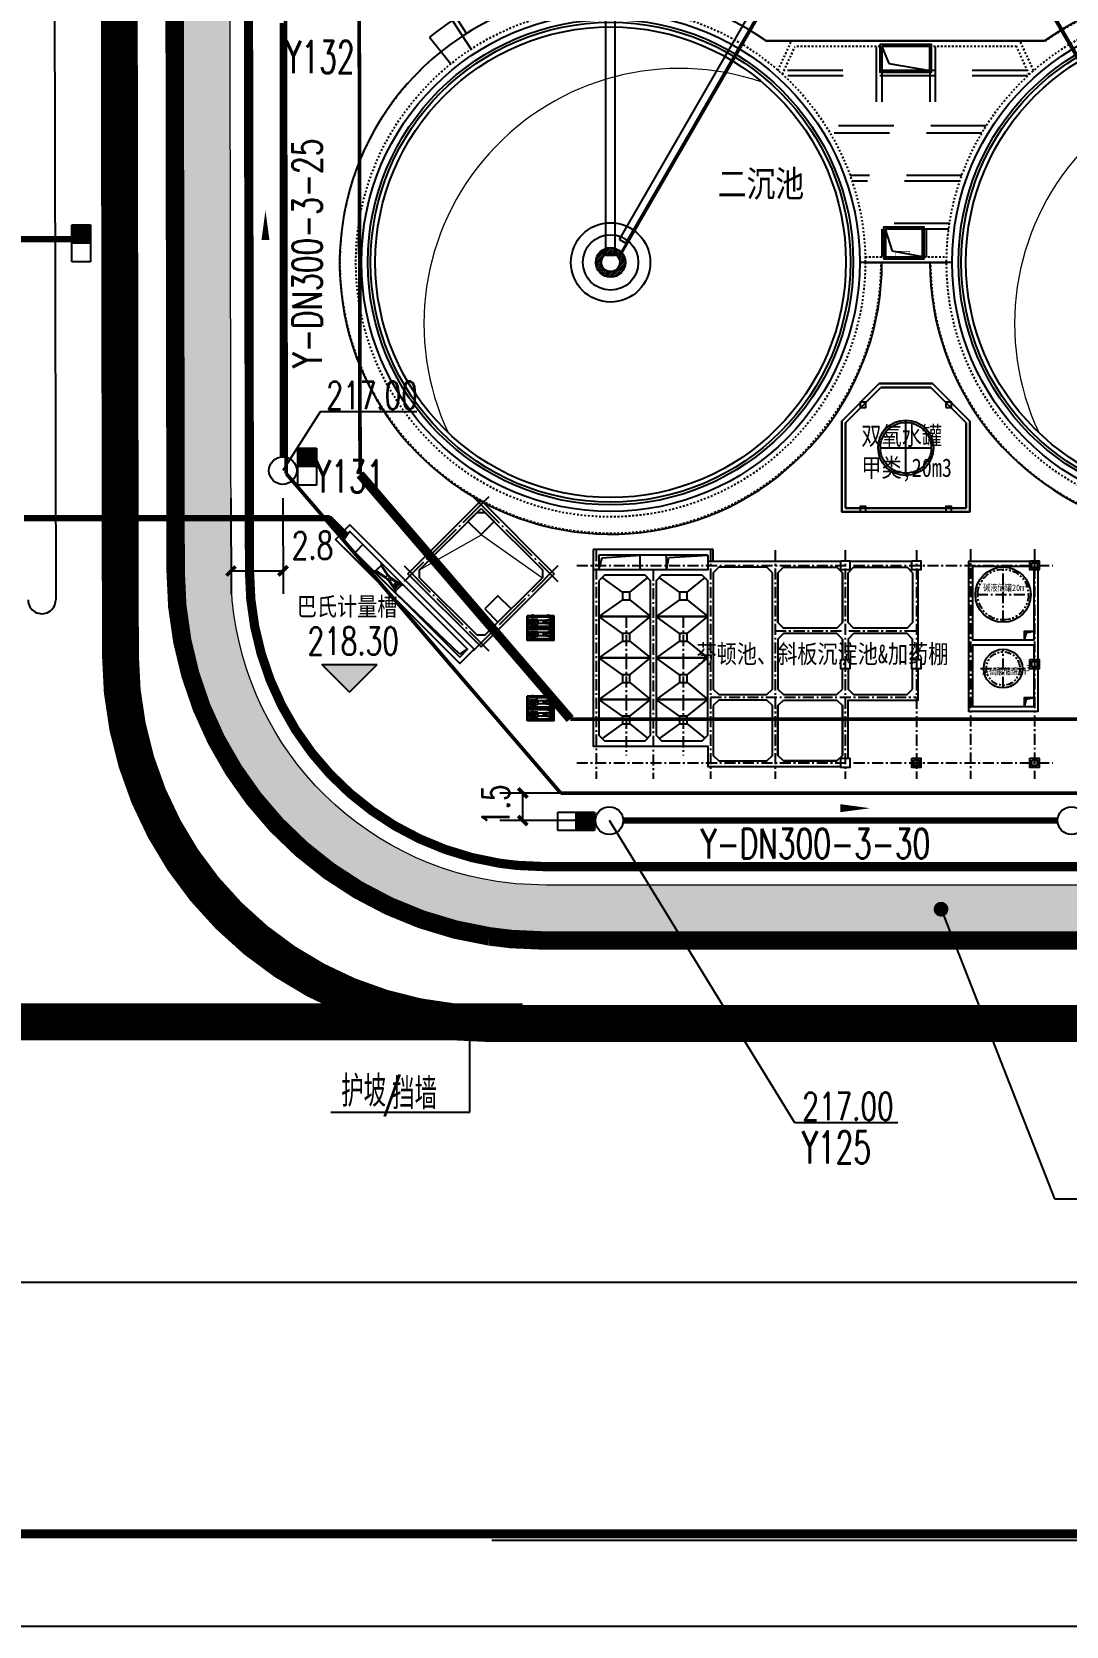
# Model space of a CAD drawing. Header units: metres. Extents: x 497246 to 997717, y 2998582 to 5998198.
# Drawn here: x 500145.6 to 500201.7, y 2998867.7 to 2998954.1 of the extents above; entities that cross this region are included whole.
import ezdxf
from ezdxf.enums import TextEntityAlignment as Align

# ---------------------------------------------------------------- set-up
doc = ezdxf.new("R2010")
doc.units = ezdxf.units.M
doc.header["$LTSCALE"] = 1000
for name, pattern in [('14', [1.6, 1, -0.25, 0.1, -0.25, 0, 0, 0, 0]), ('ACAD_ISO05W100', [34, 24, -3, 0.5, -3, 0.5, -3]), ('CENTER', [2, 1.25, -0.25, 0.25, -0.25]), ('CENTER2', [1.125, 0.75, -0.125, 0.125, -0.125]), ('CONTINOUS', [0]), ('DASH', [0.35, 0.25, -0.1]), ('DASHDOT', [1, 0.5, -0.25, 0, -0.25]), ('DASHED', [19.05, 12.7, -6.35]), ('DOTE', [2.42, 2, -0.2, 0.02, -0.2]), ('HIDDEN', [0.375, 0.25, -0.125]), ('L2', [5, 3, -2]), ('PHANTOM', [2.5, 1.25, -0.25, 0.25, -0.25, 0.25, -0.25]), ('PHANTOM2', [31.75, 15.875, -3.175, 3.175, -3.175, 3.175, -3.175]), ('虚线', [2, 1, -1])]:
    doc.linetypes.add(name, pattern=pattern)
doc.layers.get('0').update_dxf_attribs({"linetype": 'CONTINUOUS'})
doc.layers.get('Defpoints').update_dxf_attribs({"linetype": 'CONTINUOUS'})
for name, color, linetype in [('00侧分带', 3, 'CONTINUOUS'), ('1', 1, 'CENTER'), ('4N', 3, 'CONTINUOUS'), ('BEAM', 4, 'DASHED'), ('CENTER', 1, 'CENTER'), ('DIM_ELEV', 3, 'CONTINUOUS'), ('DIM_LEAD', 3, 'CONTINUOUS'), ('L6', 7, 'CONTINUOUS'), ('LINE6', 3, 'CONTINUOUS'), ('P15', 8, 'CONTINUOUS'), ('PIPE-废水', 31, 'CONTINUOUS'), ('PIPE-雨水', 4, 'CONTINUOUS'), ('PUB_TEXT', 7, 'CONTINUOUS'), ('RD-中线', 1, 'DASHDOT'), ('RD-侧石线', 5, 'CONTINUOUS'), ('RD-红线', 7, 'CONTINUOUS'), ('STAIR', 2, 'CONTINUOUS'), ('TEXT_雨水', 7, 'CONTINUOUS'), ('TWT_DIM', 3, 'CONTINUOUS'), ('TWT_雨水口', 4, 'CONTINUOUS'), ('WELL_雨水', 4, 'CONTINUOUS'), ('z_图框', 7, 'CONTINUOUS'), ('围墙', 6, 'FENCELINE2'), ('图例层', 7, 'CONTINUOUS'), ('挡墙护坡', 5, 'CONTINUOUS'), ('文字说明', 3, 'CONTINUOUS'), ('水池', 211, 'CONTINUOUS'), ('用地边界', 7, 'CONTINUOUS'), ('红线', 1, 'PHANTOM2'), ('雨水标注', 100, 'CONTINUOUS')]:
    doc.layers.add(name, color=color, linetype=linetype)
for name, color, linetype, lineweight in [('1轮廓实线层', 4, 'CONTINUOUS', 18), ('2', 6, '虚线', 18), ('A01设备', 5, 'CONTINUOUS', 25), ('AM_0', 7, 'CONTINUOUS', 50), ('中心线', 1, 'CENTER2', 15), ('细线', 7, 'CONTINUOUS', 18)]:
    doc.layers.add(name, color=color, linetype=linetype, lineweight=lineweight)
doc.styles.add('-黑体', font='simhei.ttf', dxfattribs={"width": 0.8})
doc.styles.add('_TCH_DIM', font='SIMPLEX', dxfattribs={"bigfont": 'GBCBIG'})
doc.styles.add('_TCH_DIM_T3', font='SIMPLEX', dxfattribs={"width": 0.705882, "bigfont": 'GBCBIG'})
doc.styles.add('_TWT_WELL', font='SIMPLEX', dxfattribs={"width": 0.8, "height": 3.5, "bigfont": 'HZTXT'})
doc.styles.add('HZTXT', font='txt', dxfattribs={"width": 0.7, "bigfont": 'HZTXT'})
doc.styles.add('TG_LINETYPE', font='SIMPLEX', dxfattribs={"width": 0.8, "height": 3, "bigfont": 'HZTXT'})
doc.linetypes.add('FENCELINE2', pattern='A,6.35,-2.54,[132,ltypeshp.shx,S=2.54,R=0,X=-2.54,Y=0],-2.54,25.4', length=36.83)
doc.linetypes.add('TG_F', pattern='A,2,-0.3,["F",TG_LINETYPE,S=0.1,R=0,X=-0.23,Y=-0.15],0', length=2.3)
doc.linetypes.add('TG_Y', pattern='A,2,-0.3,["Y",TG_LINETYPE,S=0.1,R=0,X=-0.23,Y=-0.15],0', length=2.3)
doc.dimstyles.new('_TWT_ARCH&&1', dxfattribs={"dimtxt": 1.4875, "dimasz": 0.5, "dimexe": 1.25, "dimexo": 1.5, "dimgap": 0.63125, "dimtad": 1, "dimdec": 1, "dimzin": 0, "dimdsep": 46, "dimtxsty": '_TCH_DIM_T3', "dimblk": 'ARCHTICK', "dimcen": 0.09, "dimclrt": 7, "dimazin": 2, "dimtfac": 1, "dimtdec": 1, "dimtix": 1, "dimtmove": 2, "dimatfit": 3, "dimfxl": 1, "dimtolj": 1, "dimtzin": 0, "dimarcsym": 0})

# ---------------------------------------------------------------- blocks, each defined once
blk = doc.blocks.new('A$C53CF69EA')
for p, q in [((56, 1836), (886, 1836)), ((56, 0), (56, 1836)), ((886, 0), (886, 1836)), ((347, 223), (591, 223)), ((56, 0), (886, 0))]:
    blk.add_line(p, q)
blk.add_circle((471, 613), 90)
at = {"layer": 'CENTER', "color": 1}
for p, q in [((0, 1454), (206, 1454)), ((128, 1326), (128, 1582)), ((736, 1454), (992, 1454)), ((814, 1326), (814, 1582)), ((0, 400), (206, 400)), ((826, 223), (122, 223)), ((128, 272), (128, 528)), ((361, 60), (361, 177)), ((581, 59), (581, 177)), ((736, 400), (992, 400)), ((814, 272), (814, 528))]:
    blk.add_line(p, q, dxfattribs=at)
at = {"layer": 'L6'}
for p, q in [((156, 1482), (148, 1473)), ((156, 1426), (148, 1434)), ((156, 1736), (786, 1736)), ((156, 100), (156, 1736)), ((289, 1634), (339, 1668)), ((289, 1634), (654, 1634)), ((289, 1243), (289, 1634)), ((289, 1534), (654, 1534)), ((289, 1243), (654, 1243)), ((306, 1120), (306, 1243)), ((438, 1109), (306, 1120)), ((337, 1243), (337, 1534)), ((339, 1668), (604, 1668)), ((364, 730), (364, 1100)), ((364, 1100), (579, 1100)), ((382, 1243), (382, 1534)), ((422, 1362), (521, 1362)), ((422, 1263), (422, 1362)), ((422, 1263), (521, 1263)), ((427, 1362), (427, 1534)), ((427, 1243), (427, 1263)), ((438, 1100), (438, 1109)), ((438, 1109), (505, 1109)), ((438, 1100), (505, 1100)), ((471, 1362), (471, 1534)), ((471, 1243), (471, 1263)), ((505, 1109), (637, 1120)), ((505, 1100), (505, 1109)), ((516, 1362), (516, 1534)), ((516, 1243), (516, 1263)), ((521, 1263), (521, 1362)), ((561, 1243), (561, 1534)), ((579, 730), (579, 1100)), ((604, 1668), (654, 1634)), ((605, 1243), (605, 1534)), ((637, 1120), (637, 1243)), ((654, 1634), (654, 1243)), ((786, 100), (786, 1736)), ((786, 1482), (795, 1473)), ((786, 1426), (795, 1434)), ((156, 428), (148, 419)), ((156, 372), (148, 380)), ((156, 100), (346, 100)), ((226, 301), (297, 301)), ((226, 145), (226, 200)), ((226, 145), (350, 145)), ((383, 291), (290, 291)), ((383, 154), (290, 154)), ((301, 314), (295, 291)), ((301, 314), (301, 323)), ((301, 323), (422, 323)), ((321, 323), (348, 547)), ((346, 91), (346, 113)), ((346, 113), (450, 113)), ((534, 91), (346, 91)), ((348, 565), (364, 720)), ((348, 556), (348, 565)), ((348, 565), (595, 565)), ((348, 547), (348, 556)), ((348, 547), (595, 547)), ((350, 127), (350, 154)), ((413, 127), (350, 127)), ((354, 323), (380, 547)), ((364, 730), (579, 730)), ((364, 720), (364, 730)), ((378, 113), (378, 127)), ((378, 113), (450, 113)), ((396, 323), (396, 494)), ((396, 494), (547, 494)), ((396, 91), (396, 83)), ((396, 83), (471, 83)), ((402, 649), (402, 691)), ((402, 691), (540, 691)), ((402, 649), (540, 649)), ((596, 91), (409, 91)), ((450, 494), (450, 547)), ((471, 83), (546, 83)), ((492, 494), (492, 547)), ((492, 113), (596, 113)), ((492, 113), (564, 113)), ((521, 323), (642, 323)), ((592, 127), (529, 127)), ((540, 649), (540, 691)), ((546, 83), (546, 91)), ((547, 323), (547, 494)), ((560, 291), (654, 291)), ((560, 154), (654, 154)), ((590, 323), (563, 547)), ((564, 113), (564, 127)), ((579, 720), (579, 730)), ((595, 565), (579, 720)), ((592, 127), (592, 154)), ((717, 145), (592, 145)), ((595, 556), (595, 565)), ((595, 547), (595, 556)), ((622, 323), (595, 547)), ((596, 113), (596, 91)), ((596, 100), (786, 100)), ((642, 314), (642, 323)), ((642, 314), (649, 291)), ((717, 301), (645, 301)), ((717, 249), (717, 301)), ((717, 145), (717, 197)), ((786, 428), (795, 419)), ((786, 372), (795, 380))]:
    blk.add_line(p, q, dxfattribs=at)
at = {"layer": 'L6', "extrusion": (0, 0, -1)}
for centre, radius in [((-128, 1454), 28), ((-814, 1454), 28), ((-128, 400), 28), ((-471, 223), 112), ((-814, 400), 28)]:
    blk.add_circle(centre, radius, dxfattribs=at)
at = {"layer": 'L6'}
blk.add_circle((471, 223), 62.5, dxfattribs=at)
at = {"layer": 'L6', "extrusion": (0, 0, -1)}
for centre, start, end in [((-290, 223), 270, 90), ((-654, 223), 90, 270)]:
    blk.add_arc(centre, 68, start, end, dxfattribs=at)
at = {"layer": 'LINE6', "linetype": 'CONTINOUS'}
blk.add_line((226, 301), (226, 246), dxfattribs=at)
blk = doc.blocks.new('56756YUFHDS')
for points in [[(929453, 524410), (928953, 524410), (928953, 524910), (929453, 524910)], [(929453, 520810), (928953, 520810), (928953, 521310), (929453, 521310)]]:
    blk.add_lwpolyline(points, close=True)
for points in [[(928953, 524410), (929057, 524817), (929453, 524910)], [(928953, 520810), (929057, 521217), (929453, 521310)]]:
    blk.add_lwpolyline(points)
at = {"layer": '1轮廓实线层', "linetype": 'ByBlock', "lineweight": -3}
for p, q in [((912093, 529330), (905593, 529330)), ((905593, 529330), (905593, 528230)), ((905893, 529030), (905893, 528230)), ((905893, 529030), (905893, 528230)), ((911793, 529030), (905893, 529030)), ((908133, 528230), (908133, 529030)), ((909553, 528230), (909553, 529030)), ((911793, 529030), (911793, 528230)), ((912093, 528670), (912093, 529330))]:
    blk.add_line(p, q, dxfattribs=at)
for centre, radius in [((927793, 526883), 1500), ((927790, 522879), 1050)]:
    blk.add_circle(centre, radius, dxfattribs=at)
at = {"layer": '1轮廓实线层', "color": 252, "linetype": 'PHANTOM', "lineweight": -3, "ltscale": 0.3, "true_color": 0x939598}
for centre, radius in [((927793, 526883), 1375), ((927790, 522879), 910)]:
    blk.add_circle(centre, radius, dxfattribs=at)
at = {"layer": '4N', "linetype": 'ByBlock', "lineweight": -3}
for p, q in [((907168, 527010), (906067, 527804)), ((907568, 527010), (908528, 527795)), ((910268, 527010), (909167, 527804)), ((910668, 527010), (911628, 527795)), ((907168, 526610), (905893, 525690)), ((907568, 526610), (908693, 525690)), ((910268, 526610), (908993, 525690)), ((910668, 526610), (911793, 525690)), ((907168, 524770), (905893, 525690)), ((907568, 524770), (908693, 525690)), ((910268, 524770), (908993, 525690)), ((910668, 524770), (911793, 525690)), ((907168, 524370), (905893, 523450)), ((907568, 524370), (908693, 523450)), ((910268, 524370), (908993, 523450)), ((910668, 524370), (911793, 523450)), ((907168, 522530), (905893, 523450)), ((907568, 522530), (908693, 523450)), ((910268, 522530), (908993, 523450)), ((910668, 522530), (911793, 523450)), ((907168, 522130), (905893, 521210)), ((907568, 522130), (908693, 521210)), ((910268, 522130), (908993, 521210)), ((910668, 522130), (911793, 521210)), ((907168, 520290), (905893, 521210)), ((907568, 520290), (908693, 521210)), ((910268, 520290), (908993, 521210)), ((910668, 520290), (911793, 521210)), ((907168, 519890), (906067, 519096)), ((907568, 519890), (908528, 519105)), ((910268, 519890), (909167, 519096)), ((910668, 519890), (911628, 519105))]:
    blk.add_line(p, q, dxfattribs=at)
for points in [[(908393, 527930), (906193, 527930)], [(911493, 527930), (909293, 527930)], [(905893, 527630), (905893, 525690), (908693, 525690), (908693, 527630)], [(908993, 527630), (908993, 525690), (911793, 525690), (911793, 527630)], [(908693, 519270), (908693, 521210), (905893, 521210), (905893, 519270)], [(911793, 519270), (911793, 521210), (908993, 521210), (908993, 519270)], [(906193, 518970), (908393, 518970)], [(909293, 518970), (911493, 518970)]]:
    blk.add_lwpolyline(points, dxfattribs=at)
for points in [[(907168, 526610), (907568, 526610), (907568, 527010), (907168, 527010)], [(910268, 526610), (910668, 526610), (910668, 527010), (910268, 527010)], [(905893, 523450), (908693, 523450), (908693, 525690), (905893, 525690)], [(908993, 523450), (911793, 523450), (911793, 525690), (908993, 525690)], [(907168, 524370), (907568, 524370), (907568, 524770), (907168, 524770)], [(910268, 524370), (910668, 524370), (910668, 524770), (910268, 524770)], [(905893, 521210), (908693, 521210), (908693, 523450), (905893, 523450)], [(908993, 521210), (911793, 521210), (911793, 523450), (908993, 523450)], [(907168, 522130), (907568, 522130), (907568, 522530), (907168, 522530)], [(910268, 522130), (910668, 522130), (910668, 522530), (910268, 522530)], [(907168, 519890), (907568, 519890), (907568, 520290), (907168, 520290)], [(910268, 519890), (910668, 519890), (910668, 520290), (910268, 520290)]]:
    blk.add_lwpolyline(points, close=True, dxfattribs=at)
at = {"layer": 'AM_0', "color": 10, "linetype": '14', "lineweight": -3, "ltscale": 0.6}
for p, q in [((905743, 529298), (905743, 516896)), ((911943, 529298), (911943, 516896)), ((915443, 529298), (915443, 516896)), ((919243, 529298), (919243, 516896)), ((923093, 529298), (923093, 516896)), ((926033, 529339), (926033, 516896)), ((929493, 529339), (929493, 516896)), ((904695, 528470), (930483, 528470)), ((908843, 528230), (908843, 516896)), ((927793, 525429), (927793, 528337)), ((926372, 526883), (929214, 526883)), ((907368, 525690), (907368, 523450)), ((910468, 525690), (910468, 523450)), ((915443, 524920), (923093, 524920)), ((907368, 523450), (907368, 521210)), ((910468, 523450), (910468, 521210)), ((927790, 521826), (927790, 523933)), ((926567, 522879), (929012, 522879)), ((907368, 521210), (907368, 518170)), ((910468, 521210), (910468, 518170)), ((911943, 521320), (923093, 521320)), ((904695, 517770), (930483, 517770))]:
    blk.add_line(p, q, dxfattribs=at)
at = {"layer": 'DIM_ELEV', "color": 0}
for p, q in [((905893, 528230), (906073, 528884)), ((906073, 528884), (908133, 529030)), ((909553, 528230), (909684, 528895)), ((909684, 528895), (911793, 529030))]:
    blk.add_line(p, q, dxfattribs=at)
at = {"layer": '水池'}
for p, q in [((915893, 524770), (915593, 524470)), ((915593, 524470), (915593, 521770)), ((918793, 524770), (915893, 524770)), ((919093, 524470), (918793, 524770)), ((919093, 524470), (919093, 523370)), ((919093, 523370), (919093, 524470)), ((919093, 521770), (919093, 522870)), ((915593, 521770), (915893, 521470)), ((918793, 521470), (919093, 521770)), ((915893, 521470), (918793, 521470))]:
    blk.add_line(p, q, dxfattribs=at)
for points in [[(918993, 528670), (911793, 528670), (911793, 528230), (905593, 528230), (905593, 518670), (911793, 518670), (911793, 517570), (918993, 517570)], [(922843, 528670), (919875, 528670), (919875, 528670), (919493, 528670)], [(929243, 528670), (925913, 528670), (925913, 520570), (929693, 520570), (929693, 522870)], [(905893, 527630), (905893, 519270), (906193, 518970), (908393, 518970), (908693, 519270), (908693, 527630), (908393, 527930), (906193, 527930), (905893, 527630)], [(909293, 518970), (911493, 518970), (911793, 519270), (911793, 527630), (911493, 527930), (909293, 527930), (908993, 527630), (908993, 519270), (909293, 518970)], [(915293, 528070), (914993, 528370), (912393, 528370), (912093, 528070), (912093, 521770), (912393, 521470), (914993, 521470), (915293, 521770), (915293, 528070)], [(915893, 528370), (918793, 528370), (919093, 528070), (919093, 525370), (918793, 525070), (915893, 525070), (915593, 525370), (915593, 528070), (915893, 528370), (918793, 528370)], [(915593, 528070), (915593, 525370)], [(919093, 525370), (919093, 528070)], [(922893, 525370), (922593, 525070), (919693, 525070), (919393, 525370), (919393, 528070), (919693, 528370), (922593, 528370), (922893, 528070), (922893, 525370)], [(923193, 523370), (923193, 528220)], [(929453, 528220), (929453, 524410), (926153, 524410), (926153, 528430), (929243, 528430)], [(929693, 523370), (929693, 528220)], [(915593, 524470), (915593, 521770)], [(922893, 523370), (922893, 524470), (922593, 524770), (919693, 524770), (919393, 524470), (919393, 523370)], [(929453, 522870), (929453, 520810), (926153, 520810), (926153, 524170), (929453, 524170), (929453, 523370)], [(919393, 518020), (919393, 521170), (923193, 521170), (923193, 522870)], [(919393, 522870), (919393, 521770), (919693, 521470), (922593, 521470), (922893, 521770)], [(922893, 521770), (922893, 522870)], [(912093, 520870), (912093, 518170), (912393, 517870), (914993, 517870), (915293, 518170), (915293, 520870), (914993, 521170), (912393, 521170), (912093, 520870)], [(915893, 521170), (918793, 521170), (919093, 520870), (919093, 518170), (918793, 517870), (915893, 517870), (915593, 518170), (915593, 520870), (915893, 521170)], [(915593, 520870), (915593, 518170)], [(919093, 518170), (919093, 520870)], [(911793, 517570), (915293, 517570), (918993, 517570)], [(912393, 517870), (914993, 517870)], [(915893, 517870), (918793, 517870)]]:
    blk.add_lwpolyline(points, dxfattribs=at)
for points in [[(918993, 528720), (919493, 528720), (919493, 528220), (918993, 528220)], [(922843, 528720), (923343, 528720), (923343, 528220), (922843, 528220)], [(929243, 528720), (929743, 528720), (929743, 528220), (929243, 528220)], [(929343, 528620), (929643, 528620), (929643, 528320), (929343, 528320)], [(929353, 528610), (929633, 528610), (929633, 528330), (929353, 528330)], [(918993, 523370), (919493, 523370), (919493, 522870), (918993, 522870)], [(922843, 523370), (923343, 523370), (923343, 522870), (922843, 522870)], [(929243, 523370), (929743, 523370), (929743, 522870), (929243, 522870)], [(929343, 523270), (929643, 523270), (929643, 522970), (929343, 522970)], [(929353, 523260), (929633, 523260), (929633, 522980), (929353, 522980)], [(918993, 518020), (919493, 518020), (919493, 517520), (918993, 517520)], [(922843, 518020), (923343, 518020), (923343, 517520), (922843, 517520)], [(922943, 517920), (923243, 517920), (923243, 517620), (922943, 517620)], [(922953, 517910), (923233, 517910), (923233, 517630), (922953, 517630)], [(929243, 518020), (929743, 518020), (929743, 517520), (929243, 517520)], [(929343, 517920), (929643, 517920), (929643, 517620), (929343, 517620)], [(929353, 517910), (929633, 517910), (929633, 517630), (929353, 517630)]]:
    blk.add_lwpolyline(points, close=True, dxfattribs=at)
blk = doc.blocks.new('45YFBNCETWHJ5')
at = {"linetype": 'CONTINOUS'}
h = blk.add_hatch(dxfattribs=at)
h.set_pattern_fill('ANSI31', color=4, scale=30)
h.set_pattern_definition([(45, (-163135.06, 2342580.08), (-67.351921, 67.351921), [])])
h.paths.add_polyline_path([(963929, 210478, 1), (965529, 210478, 1)])
h.paths.add_polyline_path([(965229, 210478, -1), (964229, 210478, -1)], flags=16)
for p, q in [((988239, 222478), (973164, 222478)), ((978529, 210478), (982929, 210478))]:
    blk.add_line(p, q, dxfattribs=at)
at = {"color": 1, "linetype": 'CONTINOUS'}
for p, q in [((979422, 222178), (979807, 221247)), ((979807, 221247), (982022, 220878)), ((979998, 211090), (979622, 212278)), ((981622, 210778), (979998, 211090))]:
    blk.add_line(p, q, dxfattribs=at)
at = {"color": 6, "linetype": 'CONTINOUS'}
blk.add_line((983229, 210478), (978229, 210478), dxfattribs=at)
at = {"color": 1, "linetype": 'CONTINOUS'}
for points in [[(979322, 222278), (979322, 220778), (982122, 220778), (982122, 222278)], [(979422, 222178), (979422, 220878), (982022, 220878), (982022, 222178)], [(979522, 210678), (981722, 210678), (981722, 212378), (979522, 212378)], [(979622, 210778), (981622, 210778), (981622, 212278), (979622, 212278)]]:
    blk.add_lwpolyline(points, close=True, dxfattribs=at)
at = {"linetype": 'CONTINOUS'}
for centre, radius in [((964729, 210487), 13500), ((996729, 210478), 13500), ((964729, 210487), 13150), ((964729, 210487), 13000), ((996729, 210478), 13150), ((996729, 210478), 13000)]:
    blk.add_circle(centre, radius, dxfattribs=at)
at = {"color": 3, "linetype": 'CONTINOUS'}
for centre in [(964729, 210487), (996729, 210478)]:
    blk.add_circle(centre, 12750, dxfattribs=at)
for centre, radius, start, end in [((964739, 210444), 14690, 55.00468, 0.1318), ((996729, 210478), 14700, 180, 125.28126)]:
    blk.add_arc(centre, radius, start, end)
at = {"layer": '1', "linetype": 'CONTINOUS', "const_width": 20}
blk.add_lwpolyline([(980143, 210778), (980143, 211078), (980943, 211078), (980943, 210778)], dxfattribs=at)
at = {"layer": '2', "ltscale": 0.06, "const_width": 10}
for points in [[(988254, 222428), (973185, 222428)], [(979370, 210528), (982079, 210528)]]:
    blk.add_lwpolyline(points, dxfattribs=at)
at = {"layer": '2', "ltscale": 0.06}
for centre, radius, start, end in [((964725, 210474), 14645, 54.71142, 0.2128), ((964729, 210478), 15650, 109.78067, 128.7692), ((996729, 210478), 14650, 179.80445, 125.3434)]:
    blk.add_arc(centre, radius, start, end, dxfattribs=at)
at = {"layer": 'A01设备', "color": 7}
for radius in [2150, 1502, 800, 500]:
    blk.add_circle((964729, 210478), radius, dxfattribs=at)
at = {"layer": 'BEAM', "linetype": 'L2'}
for p, q in [((957171, 222033), (956159, 223580)), ((954926, 222684), (956083, 221243)), ((979122, 222178), (979122, 217878)), ((979422, 222178), (979422, 217878)), ((982022, 222178), (982022, 217878)), ((982322, 222178), (982322, 217878)), ((987314, 220878), (974130, 220878)), ((987325, 220578), (974130, 220578)), ((985081, 217878), (976383, 217878)), ((984836, 217478), (976627, 217478)), ((983754, 215178), (977707, 215178)), ((983649, 214878), (977812, 214878)), ((983090, 212578), (978370, 212578)), ((983047, 212278), (978412, 212278)), ((979422, 212278), (979422, 210778)), ((979622, 212278), (979622, 210778)), ((981622, 212278), (981622, 210778)), ((981822, 212278), (981822, 210778))]:
    blk.add_line(p, q, dxfattribs=at)
at = {"layer": 'P15', "color": 3}
for p, q in [((964479, 210861), (964479, 226359)), ((964979, 210861), (964979, 226359)), ((965209, 210860), (972761, 223889)), ((965216, 211721), (972371, 224114)), ((965252, 210835), (972804, 223864)), ((965562, 211521), (972718, 223914)), ((996206, 210835), (988654, 223864)), ((996249, 210860), (988697, 223889)), ((995896, 211521), (988740, 223914)), ((965216, 211721), (965562, 211521)), ((964479, 210861), (964979, 210861))]:
    blk.add_line(p, q, dxfattribs=at)
at = {"layer": 'P15', "linetype": 'HIDDEN', "ltscale": 0.2}
for p, q in [((973797, 220871), (974530, 222478)), ((974037, 220675), (974723, 222178)), ((986722, 222178), (974723, 222178)), ((987414, 220660), (986722, 222178)), ((987647, 220871), (986915, 222478)), ((978523, 210778), (982932, 210778))]:
    blk.add_line(p, q, dxfattribs=at)
at = {"layer": 'P15', "color": 3}
blk.add_lwpolyline([(965173, 210838), (965173, 210838, 1.001688), (965251, 210793, 0.997061)], format="xyb", close=True, dxfattribs=at)
blk.add_lwpolyline([(965190, 210828), (965190, 210828, 1.001688), (965234, 210803, 0.996633), (965190, 210828, 1.994026)], format="xyb", dxfattribs=at)
at = {"layer": 'P15', "linetype": 'HIDDEN', "ltscale": 0.2}
for centre in [(964729, 210487), (996729, 210478)]:
    blk.add_circle(centre, 13800, dxfattribs=at)
at = {"layer": 'STAIR', "color": 2, "linetype": 'CONTINOUS'}
blk.add_line((956916, 222878), (956383, 223724), dxfattribs=at)
for radius, end in [(15690, 128.76246), (14690, 123.19522)]:
    blk.add_arc((964749, 210450), radius, 104.69522, end, dxfattribs=at)
at = {"layer": '中心线', "ltscale": 0.02}
for p, q in [((965212, 210815), (972782, 223877)), ((996246, 210815), (988676, 223877))]:
    blk.add_line(p, q, dxfattribs=at)
at = {"layer": '文字说明'}
blk.add_solid([(981060, 210626), (981060, 210627), (981060, 210626)], dxfattribs=at)
blk = doc.blocks.new('_ArchTick')
at = {"color": 0, "linetype": 'ByBlock', "const_width": 0.4}
blk.add_lwpolyline([(-0.5, -0.5), (0.5, 0.5)], dxfattribs=at)
blk = doc.blocks.new('*D280')
at = {"layer": 'Defpoints', "color": 0, "transparency": 16777216}
for p in [(500156.4, 2998930.29), (500159.217, 2998930.295), (500159.227, 2998924.863)]:
    blk.add_point(p, dxfattribs=at)
at = {"layer": 'TWT_DIM', "color": 0, "lineweight": -2, "transparency": 16777216}
for p, q in [((500156.403, 2998928.79), (500156.412, 2998923.608)), ((500159.22, 2998928.795), (500159.229, 2998923.613)), ((500156.41, 2998924.858), (500159.227, 2998924.863))]:
    blk.add_line(p, q, dxfattribs=at)
at = {"layer": 'TWT_DIM', "color": 0, "lineweight": -2, "transparency": 16777216, "xscale": 0.5, "yscale": 0.5, "zscale": 0.5}
for p, rotation in [((500156.41, 2998924.858), 180.1021288822799), ((500159.227, 2998924.863), 0.1021288822798114)]:
    blk.add_blockref('_ArchTick', p, dxfattribs=dict(at, rotation=rotation))
at = {"layer": 'TWT_DIM', "color": 7, "transparency": 16777216, "insert": (500160.824, 2998926.241), "char_height": 1.4875, "attachment_point": 5, "rotation": 0.10213, "style": '_TCH_DIM_T3'}
blk.add_mtext('\\A1;2.8', dxfattribs=at)
blk = doc.blocks.new('*D287')
at = {"layer": 'Defpoints', "color": 0, "transparency": 16777216}
for p in [(500172.218, 2998912.826), (500176.906, 2998912.826), (500176.906, 2998911.333)]:
    blk.add_point(p, dxfattribs=at)
at = {"layer": 'TWT_DIM', "color": 0, "lineweight": -2, "transparency": 16777216}
for p, q in [((500175.406, 2998912.826), (500170.968, 2998912.826)), ((500172.218, 2998911.333), (500172.218, 2998912.826)), ((500175.406, 2998911.333), (500170.968, 2998911.333))]:
    blk.add_line(p, q, dxfattribs=at)
at = {"layer": 'TWT_DIM', "color": 0, "lineweight": -2, "transparency": 16777216, "xscale": 0.5, "yscale": 0.5, "zscale": 0.5}
for p, rotation in [((500172.218, 2998912.826), 90), ((500172.218, 2998911.333), 270)]:
    blk.add_blockref('_ArchTick', p, dxfattribs=dict(at, rotation=rotation))
at = {"layer": 'TWT_DIM', "color": 7, "transparency": 16777216, "insert": (500170.754, 2998912.167), "char_height": 1.4875, "attachment_point": 5, "rotation": 90, "style": '_TCH_DIM_T3'}
blk.add_mtext('\\A1;1.5', dxfattribs=at)
blk = doc.blocks.new('$TwtSys$00000187')
blk.add_circle((0, 0), 0.5)
blk = doc.blocks.new('$TwtSys$00000424')
for p, q in [((-500, 250), (500, 250)), ((-500, -250), (-500, 250)), ((0, -250), (0, 250)), ((500, 250), (500, -250)), ((500, -250), (-500, -250))]:
    blk.add_line(p, q)
blk.add_solid([(0, 250), (500, 250), (0, -250), (500, -250)])

msp = doc.modelspace()

# ---------------------------------------------------------------- hatches: boundary and pattern name
at = {"layer": 'DIM_ELEV'}
msp.add_hatch(color=0, dxfattribs=at).paths.add_polyline_path([(500162.829, 2998918.291), (500161.329, 2998919.791), (500164.329, 2998919.791)])
at = {"layer": '挡墙护坡', "linetype": 'Continuous'}
h = msp.add_hatch(dxfattribs=at)
h.set_pattern_fill('ANSI33', color=256, style=0)
h.set_pattern_definition([(45, (1726.0034, 0), (-2.2450640303, 2.2450640303), []), (45, (1728.2485, 0), (-2.2450640303, 2.2450640303), [1.5875, -0.79375])])
edge = h.paths.add_edge_path()
edge.add_line((500516.237, 2998901.333), (500516.237, 2998904.333))
edge.add_line((500516.237, 2998904.333), (500265.627, 2998904.333))
edge.add_line((500265.627, 2998904.333), (500240.627, 2998907.833))
edge.add_line((500240.627, 2998907.833), (500173.478, 2998907.833))
edge.add_line((500173.478, 2998907.833), (500171.835, 2998907.908))
edge.add_line((500171.835, 2998907.908), (500170.807, 2998908.033))
edge.add_arc((500173.41, 2998924.833), 17, 179.99144, 261.19191, ccw=False)
edge.add_line((500156.41, 2998924.835), (500156.328, 2998970.517))
edge.add_line((500156.328, 2998970.517), (500152.784, 2998995.51))
edge.add_line((500152.784, 2998995.51), (500152.675, 2999056.413))
edge.add_line((500152.675, 2999056.413), (500149.675, 2999056.408))
edge.add_line((500149.675, 2999056.408), (500149.784, 2998995.296))
edge.add_line((500149.784, 2998995.296), (500153.329, 2998970.302))
edge.add_line((500153.329, 2998970.302), (500153.41, 2998924.833))
edge.add_arc((500173.41, 2998924.833), 20, 180.00007, 261.33693)
edge.add_line((500170.397, 2998905.061), (500171.584, 2998904.916))
edge.add_line((500171.584, 2998904.916), (500173.41, 2998904.833))
edge.add_line((500173.41, 2998904.833), (500240.418, 2998904.833))
edge.add_line((500240.418, 2998904.833), (500265.418, 2998901.333))
edge.add_line((500265.418, 2998901.333), (500516.237, 2998901.333))

# ---------------------------------------------------------------- linework, layer by layer
at = {"linetype": 'ByBlock', "lineweight": -3}
for p, q in [((500189.692, 2998932.885), (500191.611, 2998934.804)), ((500194.324, 2998934.804), (500191.611, 2998934.804)), ((500191.611, 2998934.804), (500194.324, 2998934.804)), ((500196.242, 2998932.885), (500194.324, 2998934.804)), ((500189.692, 2998932.885), (500189.692, 2998928.254)), ((500189.692, 2998928.254), (500189.692, 2998932.885)), ((500196.242, 2998928.254), (500196.242, 2998932.885)), ((500196.242, 2998932.885), (500196.242, 2998928.254)), ((500189.692, 2998928.254), (500196.242, 2998928.254)), ((500196.242, 2998928.254), (500189.692, 2998928.254))]:
    msp.add_line(p, q, dxfattribs=at)
at = {"color": 1, "linetype": '14', "lineweight": -3, "ltscale": 0.6}
for p, q in [((500192.967, 2998930.075), (500192.967, 2998932.982)), ((500191.546, 2998931.529), (500194.388, 2998931.529))]:
    msp.add_line(p, q, dxfattribs=at)
for p, q in [((500162.845, 2998927.347), (500162.067, 2998926.569)), ((500162.729, 2998926.878), (500162.251, 2998927.356)), ((500163.729, 2998926.463), (500162.845, 2998927.347)), ((500162.951, 2998925.685), (500162.067, 2998926.569)), ((500162.845, 2998926.993), (500162.42, 2998926.569)), ((500163.128, 2998925.862), (500162.42, 2998926.569)), ((500162.845, 2998926.993), (500162.541, 2998926.568)), ((500162.541, 2998926.568), (500163.128, 2998925.862)), ((500163.552, 2998926.286), (500162.845, 2998926.993)), ((500163.729, 2998926.463), (500169.58, 2998920.612)), ((500162.951, 2998925.685), (500168.802, 2998919.834)), ((500163.552, 2998926.286), (500163.128, 2998925.862)), ((500163.128, 2998925.862), (500168.802, 2998920.187)), ((500163.552, 2998926.286), (500169.226, 2998920.612)), ((500164.24, 2998924.853), (500164.137, 2998924.853)), ((500164.261, 2998924.874), (500164.24, 2998924.853)), ((500164.24, 2998924.853), (500164.757, 2998924.507)), ((500164.54, 2998925.153), (500164.261, 2998924.874)), ((500164.261, 2998924.874), (500164.778, 2998924.528)), ((500164.454, 2998925.067), (500164.347, 2998924.96)), ((500164.54, 2998925.153), (500164.561, 2998925.174)), ((500164.54, 2998925.153), (500164.885, 2998924.636)), ((500164.561, 2998925.174), (500164.561, 2998925.277)), ((500164.561, 2998925.174), (500164.907, 2998924.657)), ((500164.907, 2998924.657), (500165.122, 2998924.441)), ((500164.757, 2998924.507), (500164.972, 2998924.291)), ((500164.885, 2998924.636), (500164.778, 2998924.528)), ((500164.778, 2998924.528), (500164.994, 2998924.313)), ((500164.885, 2998924.636), (500165.101, 2998924.42)), ((500165.316, 2998923.772), (500164.972, 2998924.291)), ((500165.101, 2998924.42), (500164.994, 2998924.313)), ((500165.337, 2998923.794), (500164.994, 2998924.313)), ((500165.62, 2998924.076), (500165.101, 2998924.42)), ((500165.641, 2998924.098), (500165.122, 2998924.441)), ((500165.362, 2998924.247), (500165.167, 2998924.051)), ((500165.532, 2998924.135), (500165.279, 2998923.881)), ((500165.337, 2998923.794), (500165.316, 2998923.772)), ((500165.62, 2998924.076), (500165.337, 2998923.794)), ((500165.532, 2998923.989), (500165.425, 2998923.881)), ((500165.62, 2998924.076), (500165.641, 2998924.098)), ((500165.641, 2998924.098), (500165.74, 2998924.098)), ((500165.316, 2998923.772), (500165.316, 2998923.673)), ((500168.798, 2998920.347), (500165.316, 2998923.673)), ((500169.226, 2998920.612), (500168.798, 2998920.347)), ((500168.802, 2998920.187), (500169.226, 2998920.612)), ((500168.802, 2998919.834), (500169.58, 2998920.612))]:
    msp.add_line(p, q)
at = {"linetype": 'CENTER2', "ltscale": 0.1}
for p, q in [((500165.039, 2998924.536), (500164.878, 2998924.375)), ((500165.447, 2998924.191), (500165.223, 2998923.966))]:
    msp.add_line(p, q, dxfattribs=at)
at = {"linetype": 'ByBlock', "lineweight": -3, "flags": 128}
for points in [[(500196.442, 2998932.968), (500196.442, 2998928.054), (500189.492, 2998928.054), (500189.492, 2998932.968), (500191.528, 2998935.004), (500194.407, 2998935.004)], [(500189.492, 2998932.968), (500189.492, 2998928.054), (500196.442, 2998928.054), (500196.442, 2998932.968), (500194.407, 2998935.004), (500191.528, 2998935.004)], [(500191.528, 2998935.004), (500194.407, 2998935.004)], [(500196.442, 2998932.968), (500196.442, 2998928.054), (500189.492, 2998928.054), (500189.492, 2998932.968)]]:
    msp.add_lwpolyline(points, dxfattribs=at)
at = {"linetype": 'ByBlock', "lineweight": -3}
for points in [[(500190.492, 2998933.704), (500190.792, 2998933.704), (500190.792, 2998934.004), (500190.492, 2998934.004)], [(500195.142, 2998933.704), (500195.442, 2998933.704), (500195.442, 2998934.004), (500195.142, 2998934.004)], [(500190.492, 2998928.054), (500190.792, 2998928.054), (500190.792, 2998928.354), (500190.492, 2998928.354)], [(500195.142, 2998928.054), (500195.442, 2998928.054), (500195.442, 2998928.354), (500195.142, 2998928.354)]]:
    msp.add_lwpolyline(points, close=True, dxfattribs=at)
for points in [[(500169.953, 2998928.665), (500173.912, 2998924.705), (500169.953, 2998920.745), (500165.993, 2998924.705)], [(500169.953, 2998928.24), (500170.66, 2998927.533), (500169.953, 2998926.826), (500169.245, 2998927.533)], [(500164.137, 2998924.853), (500164.24, 2998924.853), (500164.261, 2998924.874), (500164.778, 2998924.528), (500164.994, 2998924.313), (500165.337, 2998923.794), (500165.316, 2998923.772), (500165.316, 2998923.673)], [(500170.165, 2998922.796), (500170.872, 2998922.089), (500171.579, 2998922.796), (500170.872, 2998923.503)]]:
    msp.add_lwpolyline(points, close=True)
for points in [[(500161.637, 2998927.584), (500162.536, 2998926.685)], [(500161.83, 2998927.777), (500162.729, 2998926.878)], [(500170.165, 2998928.028), (500173.276, 2998924.917), (500173.276, 2998924.493), (500170.165, 2998921.382), (500169.74, 2998921.382), (500166.629, 2998924.493), (500166.629, 2998924.917), (500169.74, 2998928.028), (500170.165, 2998928.028)]]:
    msp.add_lwpolyline(points)
at = {"linetype": 'CENTER2', "ltscale": 0.1}
msp.add_lwpolyline([(500161.733, 2998927.68), (500162.633, 2998926.781)], dxfattribs=at)
at = {"color": 2}
for points in [[(500162.845, 2998927.347), (500169.58, 2998920.612), (500168.802, 2998919.834), (500162.067, 2998926.569)], [(500168.802, 2998920.187), (500162.42, 2998926.569), (500162.845, 2998926.993), (500169.226, 2998920.612)]]:
    msp.add_lwpolyline(points, close=True, dxfattribs=at)
at = {"const_width": 0.006}
msp.add_lwpolyline([(500165.337, 2998923.794), (500165.62, 2998924.076), (500165.101, 2998924.42), (500164.885, 2998924.636), (500164.54, 2998925.153), (500164.261, 2998924.874), (500164.778, 2998924.528), (500164.994, 2998924.313)], close=True, dxfattribs=at)
for points in [[(500164.778, 2998924.528), (500164.885, 2998924.636)], [(500164.994, 2998924.313), (500165.101, 2998924.42)], [(500165.167, 2998924.051), (500165.362, 2998924.247)], [(500165.279, 2998923.881), (500165.532, 2998924.135)]]:
    msp.add_lwpolyline(points, dxfattribs=at)
at = {"linetype": 'ByBlock', "lineweight": -3}
msp.add_circle((500192.967, 2998931.529), 1.5, dxfattribs=at)
at = {"color": 252, "linetype": 'PHANTOM', "lineweight": -3, "ltscale": 0.3, "true_color": 0x939598}
msp.add_circle((500192.967, 2998931.529), 1.375, dxfattribs=at)
msp.add_circle((500165.335, 2998924.079), 0.05)
msp.add_ellipse((500161.685, 2998927.632), major_axis=(-0.0483, -0.0483), ratio=0.512821)
msp.add_ellipse((500161.782, 2998927.729), major_axis=(-0.0483, -0.0483), ratio=0.512821, start_param=3.141593, end_param=6.283185)
at = {"layer": '00侧分带', "ltscale": 100}
msp.add_line((500146.829, 2998970.291), (500146.913, 2998923.291), dxfattribs=at)
msp.add_arc((500146.163, 2998923.289), 0.75, 180.10213, 0.10213, dxfattribs=at)
at = {"layer": 'DIM_ELEV', "color": 0}
for p, q in [((500162.829, 2998918.291), (500161.329, 2998919.791)), ((500161.329, 2998919.791), (500164.329, 2998919.791)), ((500162.829, 2998918.291), (500164.329, 2998919.791))]:
    msp.add_line(p, q, dxfattribs=at)
at = {"layer": 'DIM_LEAD'}
for p, q in [((500194.876, 2998906.531), (500201.026, 2998890.841)), ((500201.026, 2998890.841), (500213.843, 2998890.841))]:
    msp.add_line(p, q, dxfattribs=at)
at = {"layer": 'DIM_LEAD', "const_width": 0.4}
msp.add_lwpolyline([(500194.803, 2998906.717, 1), (500194.949, 2998906.345, 1)], format="xyb", close=True, dxfattribs=at)
at = {"layer": 'PIPE-废水', "color": 0, "linetype": 'TG_F', "ltscale": 0.0025, "const_width": 0.35}
for points in [[(500145.194, 2998927.717), (500161.746, 2998927.717)], [(500162.633, 2998926.781), (500161.732, 2998927.717)]]:
    msp.add_lwpolyline(points, dxfattribs=at)
at = {"layer": 'PIPE-雨水', "color": 0, "linetype": 'TG_Y', "ltscale": 0.005, "const_width": 0.35}
for points in [[(500159.217, 2998954.545), (500159.217, 2998931.045)], [(500127.214, 2998942.837), (500147.841, 2998942.837)], [(500176.106, 2998911.314), (500176.156, 2998911.315)], [(500177.656, 2998911.333), (500201.189, 2998911.333)]]:
    msp.add_lwpolyline(points, dxfattribs=at)
at = {"layer": 'PIPE-雨水', "color": 70, "linetype": 'ByBlock'}
for points in [[(500158.271, 2998939.916, 0, 0, 0), (500158.277, 2998944.399, 0, 0.432, 0), (500158.275, 2998942.779, 0, 0, 0)], [(500186.553, 2998912.009, 0, 0, 0), (500191.036, 2998912.002, 0, 0.432, 0), (500189.416, 2998912.005, 0, 0, 0)]]:
    msp.add_lwpolyline(points, format="xyseb", dxfattribs=at)
at = {"layer": 'RD-中线', "color": 6, "linetype": 'DASHDOT', "ltscale": 80}
msp.add_line((500085.304, 2998886.333), (500600.846, 2998886.333), dxfattribs=at)
msp.add_line((500085.304, 2998886.333), (500600.846, 2998886.333), dxfattribs=at)
at = {"layer": 'RD-侧石线', "color": 5, "ltscale": 0.1}
for p, q in [((500150.418, 2998920.297), (500150.329, 2998970.297)), ((500240.418, 2998900.333), (500170.418, 2998900.333))]:
    msp.add_line(p, q, dxfattribs=at)
msp.add_lwpolyline([(500622.522, 2998875.83), (500245.544, 2998875.833), (500220.548, 2998872.333), (500170.539, 2998872.333)], dxfattribs=at)
msp.add_arc((500170.418, 2998920.333), 20, 180.10213, 269.99999, dxfattribs=at)
at = {"layer": 'RD-红线', "ltscale": 0.1}
for points in [[(500146.938, 2999232.918, -0.017235), (500149.486, 2999162.668), (500149.784, 2998995.296), (500153.329, 2998970.302), (500153.41, 2998924.833, 0.37059), (500170.397, 2998905.061)], [(500149.655, 2999067.92), (500149.784, 2998995.296), (500153.329, 2998970.302), (500153.41, 2998924.833, 0.37059), (500170.397, 2998905.061)]]:
    msp.add_lwpolyline(points, format="xyb", dxfattribs=at)
msp.add_lwpolyline([(500587.082, 2998901.333), (500265.418, 2998901.333), (500240.418, 2998904.833), (500173.41, 2998904.833), (500171.584, 2998904.916), (500170.397, 2998905.061)], dxfattribs=at)
at = {"layer": 'WELL_雨水', "color": 0, "ltscale": 10}
for p, q in [((500169.354, 2998895.532), (500169.354, 2998900.476)), ((500161.824, 2998895.532), (500169.354, 2998895.532))]:
    msp.add_line(p, q, dxfattribs=at)
at = {"layer": 'z_图框'}
msp.add_lwpolyline([(500072.804, 2998867.692), (500667.304, 2998867.692), (500667.304, 2999288.192), (500072.804, 2999288.192)], close=True, dxfattribs=at)
at = {"layer": 'z_图框', "const_width": 0.5}
msp.add_lwpolyline([(500085.304, 2998872.692), (500662.304, 2998872.692), (500662.304, 2999283.192), (500085.304, 2999283.192)], close=True, dxfattribs=at)
at = {"layer": '中心线', "color": 10, "linetype": 'DOTE', "lineweight": -3, "ltscale": 0.001}
for p, q in [((500170.375, 2998928.875), (500165.783, 2998924.283)), ((500169.531, 2998928.875), (500174.122, 2998924.283)), ((500165.783, 2998925.127), (500170.375, 2998920.535)), ((500174.122, 2998925.127), (500169.531, 2998920.535))]:
    msp.add_line(p, q, dxfattribs=at)
at = {"layer": '围墙', "ltscale": 0.3, "const_width": 0.5, "flags": 128}
msp.add_lwpolyline([(500517.237, 2998905.333), (500265.697, 2998905.333), (500240.697, 2998908.833), (500173.501, 2998908.833), (500171.918, 2998908.905), (500170.944, 2998909.024, -0.369647), (500157.41, 2998924.836), (500157.328, 2998970.588), (500153.784, 2998995.582), (500153.674, 2999057.415)], format="xyb", dxfattribs=at)
at = {"layer": '图例层', "color": 1, "linetype": 'DASHED', "ltscale": 0.5, "const_width": 0.2}
msp.add_lwpolyline([(500153.197, 2999229.367, -0.016263), (500155.486, 2999162.679), (500155.784, 2998995.725), (500159.328, 2998970.731), (500159.4, 2998930.136)], format="xyb", dxfattribs=at)
at = {"layer": '图例层', "color": 11, "linetype": 'DASH', "ltscale": 20, "const_width": 0.2, "flags": 128}
msp.add_lwpolyline([(500157.212, 2999229.276, -0.016176), (500159.486, 2999162.686), (500159.783, 2998996.01), (500163.328, 2998971.017), (500163.401, 2998930.084)], format="xyb", dxfattribs=at)
at = {"layer": '图例层', "color": 253, "const_width": 2, "flags": 128}
msp.add_lwpolyline([(500170.418, 2998900.333, -0.413692), (500150.418, 2998920.297), (500150.329, 2998970.297), (500146.784, 2998995.291)], format="xyb", dxfattribs=at)
at = {"layer": '图例层', "color": 1, "linetype": 'DASHED', "ltscale": 0.5, "const_width": 0.2}
for points in [[(500174.267, 2998912.826), (500159.4, 2998930.129)], [(500578.679, 2998909.326), (500265.975, 2998909.326), (500240.975, 2998912.826), (500174.267, 2998912.826)]]:
    msp.add_lwpolyline(points, dxfattribs=at)
at = {"layer": '图例层', "color": 11, "linetype": 'DASH', "ltscale": 20, "flags": 128}
for points, const_width in [([(500174.786, 2998916.833), (500163.401, 2998930.084)], 0.5), ([(500575.391, 2998913.333), (500266.254, 2998913.333), (500241.254, 2998916.833), (500174.786, 2998916.833)], 0.2)]:
    msp.add_lwpolyline(points, dxfattribs=dict(at, const_width=const_width))
at = {"layer": '图例层', "color": 253, "const_width": 2, "flags": 128}
for points in [[(500172.201, 2998900.431), (500081.878, 2998900.431)], [(500265.418, 2998896.833), (500240.418, 2998900.333), (500170.418, 2998900.333)]]:
    msp.add_lwpolyline(points, dxfattribs=at)
at = {"layer": '挡墙护坡', "lineweight": 0, "ltscale": 0.2}
msp.add_lwpolyline([(500516.237, 2998901.333), (500516.237, 2998904.333), (500265.627, 2998904.333), (500240.627, 2998907.833), (500173.478, 2998907.833), (500171.835, 2998907.908), (500170.807, 2998908.033, -0.369914), (500156.41, 2998924.835), (500156.328, 2998970.517), (500152.784, 2998995.51), (500152.675, 2999056.413), (500149.675, 2999056.408), (500149.784, 2998995.296), (500153.329, 2998970.302), (500153.41, 2998924.833, 0.37059), (500170.397, 2998905.061), (500171.584, 2998904.916), (500173.41, 2998904.833), (500240.418, 2998904.833), (500265.418, 2998901.333)], format="xyb", close=True, dxfattribs=at)
at = {"layer": '用地边界', "color": 0}
msp.add_lwpolyline([(500662.304, 2999254.333), (500166.888, 2999254.333, 0.414214), (500146.888, 2999234.333), (500146.938, 2999232.918, -0.017235), (500149.486, 2999162.668), (500149.784, 2998995.296), (500153.329, 2998970.302), (500153.41, 2998924.833, 0.37059), (500170.397, 2998905.061), (500171.584, 2998904.916), (500173.41, 2998904.833), (500240.418, 2998904.833), (500265.418, 2998901.333), (500622.522, 2998901.333)], format="xyb", dxfattribs=at)
at = {"layer": '红线', "color": 1, "linetype": 'ACAD_ISO05W100', "flags": 128}
for const_width in [1, 1, 1, 1, 0.7, 0.7, 0.7, 0.7]:
    msp.add_lwpolyline([(500559.448, 2999254.333), (500566.152, 2999158.941), (500571.746, 2999129.26), (500579.162, 2999023.723), (500577.774, 2998993.552), (500584.254, 2998901.333), (500265.418, 2998901.333), (500240.418, 2998904.833), (500173.41, 2998904.833), (500171.584, 2998904.916), (500170.397, 2998905.061, -0.37059), (500153.41, 2998924.833), (500153.329, 2998970.302), (500149.784, 2998995.296), (500149.486, 2999162.668, 0.017235), (500146.938, 2999232.918), (500146.888, 2999234.333, -0.414214), (500166.888, 2999254.333), (500559.448, 2999254.333)], format="xyb", close=True, dxfattribs=dict(at, const_width=const_width))
at = {"layer": '细线', "color": 253}
for p, q in [((500166.629, 2998924.917), (500169.987, 2998926.815)), ((500169.987, 2998926.815), (500173.276, 2998924.493))]:
    msp.add_line(p, q, dxfattribs=at)
for centre in [(500180.704, 2998938.237), (500212.704, 2998938.237)]:
    msp.add_arc(centre, 13.844, 71.12752, 205.13436, dxfattribs=at)
at = {"layer": '雨水标注', "color": 70}
for p, q in [((500161.248, 2998933.48), (500159.217, 2998930.295)), ((500166.473, 2998933.48), (500161.248, 2998933.48)), ((500186.962, 2998894.96), (500176.906, 2998911.333)), ((500192.529, 2998894.96), (500186.962, 2998894.96))]:
    msp.add_line(p, q, dxfattribs=at)

# ---------------------------------------------------------------- block references
at = {"xscale": 0.0008, "yscale": 0.0008, "zscale": 0.0008, "rotation": 90.00000000000001}
for p in [(500173.923, 2998921.716), (500173.923, 2998921.052), (500173.923, 2998917.36), (500173.923, 2998917.36), (500173.923, 2998916.696), (500173.923, 2998916.696)]:
    msp.add_blockref('A$C53CF69EA', p, dxfattribs=at)
at = {"layer": 'Defpoints', "color": 6, "xscale": 0.001, "yscale": 0.001, "zscale": 0.001}
for name, p in [('45YFBNCETWHJ5', (499212.243, 2998731.095)), ('56756YUFHDS', (499270.445, 2998396.691))]:
    msp.add_blockref(name, p, dxfattribs=at)
at = {"layer": 'TWT_雨水口', "xscale": 0.002, "yscale": 0.002, "zscale": 0.002, "rotation": 90}
for p in [(500148.288, 2998942.611), (500160.536, 2998930.507)]:
    msp.add_blockref('$TwtSys$00000424', p, dxfattribs=at)
at = {"layer": 'TWT_雨水口', "xscale": 0.002, "yscale": 0.002, "zscale": 0.002}
msp.add_blockref('$TwtSys$00000424', (500175.106, 2998911.291), dxfattribs=at)
at = {"layer": 'WELL_雨水', "xscale": 1.5, "yscale": 1.5, "zscale": 1.5}
for p in [(500159.217, 2998930.295), (500176.906, 2998911.333), (500201.939, 2998911.333)]:
    msp.add_blockref('$TwtSys$00000187', p, dxfattribs=at)

# ---------------------------------------------------------------- texts
at = {"layer": 'PIPE-雨水', "color": 70, "style": 'HZTXT', "width": 0.7}
msp.add_text('Y-DN300-3-25', height=1.6, rotation=90, dxfattribs=at).set_placement((500160.537, 2998942.064, 20.881), align=Align.MIDDLE)
msp.add_text('Y-DN300-3-30', height=1.6, dxfattribs=at).set_placement((500188.074, 2998910.086, 20.881), align=Align.MIDDLE)
at = {"layer": 'PUB_TEXT', "color": 0, "linetype": 'Continuous', "style": '-黑体', "width": 0.8}
for s, height, p in [('二沉池', 1.4288, (500182.782, 2998945.12)), ('双氧水罐', 1.0002, (500190.558, 2998931.681)), ('甲类,20m3', 1.0002, (500190.558, 2998929.952)), ('巴氏计量槽', 1.0002, (500159.969, 2998922.427)), ('芬顿池、斜板沉淀池&加药棚', 1.00019, (500181.629, 2998919.86))]:
    msp.add_text(s, height=height, dxfattribs=at).set_placement(p)
for s, height, p in [('碱液储罐20m', 0.3501, (500198.266, 2998923.774)), ('3', 0.35, (500199.488, 2998923.964)), ('浓硫酸储罐5m', 0.3501, (500198.288, 2998919.236)), ('3', 0.35, (500199.587, 2998919.426))]:
    msp.add_text(s, height=height, dxfattribs=at).set_placement(p, align=Align.CENTER)
at = {"layer": 'PUB_TEXT', "color": 0, "style": '_TCH_DIM', "width": 0.705882}
msp.add_text('218.30', height=1.4875, dxfattribs=at).set_placement((500160.554, 2998920.316))
at = {"layer": 'PUB_TEXT', "style": '_TCH_DIM'}
for s, p in [('护坡', (500162.378, 2998895.825)), ('挡墙', (500165.14, 2998895.692))]:
    msp.add_text(s, height=1.6879, dxfattribs=at).set_placement(p)
at = {"layer": 'PUB_TEXT', "style": '_TCH_DIM', "width": 0.705882}
msp.add_text('/', height=1.488, dxfattribs=at).set_placement((500164.631, 2998895.798))
at = {"layer": 'TEXT_雨水', "style": '_TWT_WELL', "width": 0.64}
for s, p in [('Y132', (500159.36, 2998951.822)), ('Y131', (500160.968, 2998929.1)), ('Y125', (500187.34, 2998892.755))]:
    msp.add_text(s, height=1.75, dxfattribs=at).set_placement(p)
at = {"layer": '雨水标注', "color": 70, "style": 'HZTXT', "width": 0.7}
for p in [(500164.054, 2998934.365, 20.881), (500189.833, 2998895.845, 20.881)]:
    msp.add_text('217.00', height=1.5, dxfattribs=at).set_placement(p, align=Align.MIDDLE)

# ---------------------------------------------------------------- dimensions: what is measured, and where the dimension line sits
at = {"layer": 'TWT_DIM', "color": 3}
for base, p1, p2, angle, picture, middle in [((500159.227, 2998924.863), (500156.4, 2998930.29), (500159.217, 2998930.295), 0.10213, '*D280', (500160.824, 2998926.241)), ((500172.218, 2998912.826), (500176.906, 2998911.333), (500176.906, 2998912.826), 90, '*D287', (500170.754, 2998912.167))]:
    dim = msp.add_linear_dim(base=base, p1=p1, p2=p2, angle=angle, dimstyle='_TWT_ARCH&&1', dxfattribs=at)
    dim.commit()
    dim.dimension.update_dxf_attribs({"geometry": picture, "text_midpoint": middle, "dimtype": 129})

doc.saveas('drawing.dxf')
